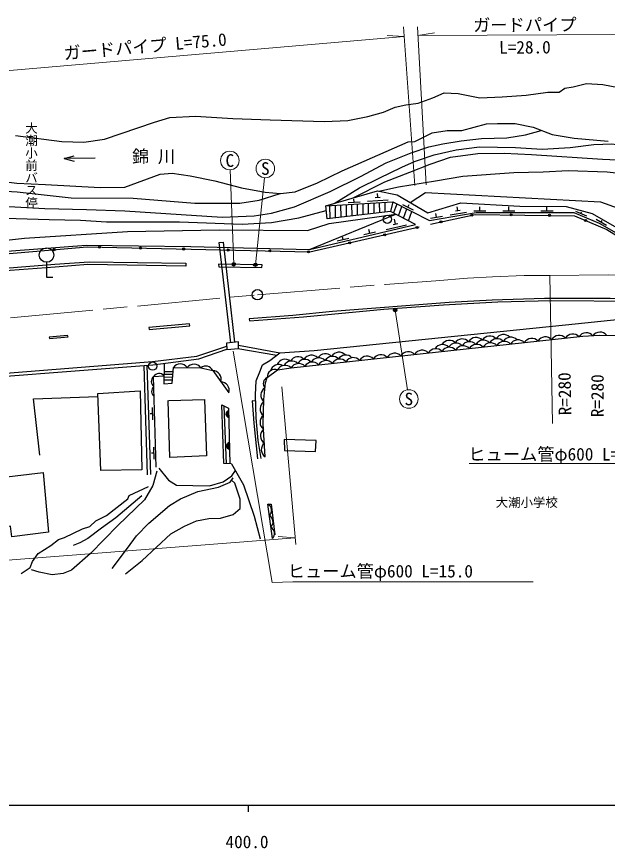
# Model space of a CAD drawing. Units: millimetres at full size, sheet at 1:1000; details may follow other scales. Extents: x 40000 to 680000, y 20000 to 380000.
# Drawn here: x 434434 to 520105, y 198715 to 319430 of the extents above; entities that cross this region are included whole.
import ezdxf
from ezdxf.enums import TextEntityAlignment as Align

# ---------------------------------------------------------------- set-up
doc = ezdxf.new("R2010")
doc.units = ezdxf.units.MM
doc.header["$LTSCALE"] = 1000
doc.linetypes.add('CHAIN', pattern=[18.5, 12, -1.5, 3.5, -1.5])
for name, color, linetype, lineweight in [('M-BGD', 7, 'Continuous', 25), ('M-BGD-HTXT', 7, 'Continuous', 13), ('M-BMK', 2, 'CHAIN', 13), ('M-BMK-SRVR', 3, 'Continuous', 25), ('M-STR-HTXT', 7, 'Continuous', 13), ('M-STR-STRC', 7, 'Continuous', 25), ('M-TTL-BAND', 7, 'Continuous', 25)]:
    doc.layers.add(name, color=color, linetype=linetype, lineweight=lineweight)
doc.layers.add('M-BMK-HTXT', color=7, linetype='Continuous')
doc.styles.add('@ＭＳ ゴシック', font='')
doc.styles.add('ＭＳ ゴシック', font='')
doc.styles.get('@ＭＳ ゴシック').set_extended_font_data('@MS Gothic')
doc.styles.get('ＭＳ ゴシック').set_extended_font_data('MS Gothic')

msp = doc.modelspace()

# ---------------------------------------------------------------- hatches: boundary and pattern name
at = {"layer": 'M-BGD'}
for points in [[(465207, 261256, -0.82183), (465185, 262246)], [(465288, 257620, 0.82183), (465310, 256629)]]:
    msp.add_hatch(color=256, dxfattribs=at).paths.add_polyline_path(points)
at = {"layer": 'M-STR-STRC'}
for points in [[(466140, 283602, -1), (465701, 283363, -1)], [(469278, 283540, -1), (468839, 283301, -1)], [(489547, 276967, -1), (489108, 276728, -1)]]:
    msp.add_hatch(color=256, dxfattribs=at).paths.add_polyline_path(points)

# ---------------------------------------------------------------- linework, layer by layer
at = {"layer": 'M-BGD'}
for p, q in [((441335, 298828), (442777, 299241)), ((445834, 298906), (441335, 298828)), ((441335, 298828), (442790, 298465)), ((486797, 293205), (486762, 293767)), ((482290, 290402), (482271, 292150)), ((482506, 292447), (484253, 292555)), ((483089, 290495), (483070, 292200)), ((483379, 292501), (483353, 292919)), ((483888, 290588), (483870, 292250)), ((484687, 290681), (484669, 292299)), ((485327, 292663), (488322, 292849)), ((485486, 290773), (485469, 292349)), ((486285, 290866), (486268, 292399)), ((486447, 293184), (487146, 293227)), ((487084, 290959), (487068, 292449)), ((487883, 291052), (487867, 292498)), ((488985, 292568), (488664, 291143)), ((489111, 290908), (489605, 292252)), ((490389, 292168), (491948, 291373)), ((491168, 291771), (491368, 292162)), ((479893, 290123), (479872, 292001)), ((480692, 290216), (480672, 292051)), ((481491, 290309), (481471, 292100)), ((489826, 290533), (490322, 291886)), ((490541, 290158), (491040, 291520)), ((491255, 289784), (491758, 291154)), ((497298, 290640), (499666, 291030)), ((498064, 291222), (498754, 291336)), ((498409, 291279), (498318, 291834)), ((500741, 291263), (502491, 291263)), ((501616, 291263), (501616, 291825)), ((504959, 291263), (506709, 291263)), ((505834, 291263), (505834, 291825)), ((510472, 291263), (512222, 291263)), ((511347, 291263), (511347, 291825)), ((515461, 291191), (517079, 290525)), ((516270, 290858), (516377, 291118)), ((476900, 285656), (489407, 290753)), ((489391, 289333), (489231, 290016)), ((494458, 290172), (496185, 290456)), ((495321, 290314), (495230, 290869)), ((518472, 290046), (519990, 289175)), ((519231, 289610), (519371, 289854)), ((485646, 287993), (485518, 288541)), ((488033, 288552), (490954, 289236)), ((489050, 289253), (489732, 289412)), ((481772, 287086), (481695, 287416)), ((484794, 287794), (486498, 288193)), ((463829, 286641), (464426, 286709)), ((465476, 272103), (463829, 286641)), ((466073, 272165), (464426, 286709)), ((480920, 286886), (482624, 287285)), ((438774, 283781), (438774, 281607)), ((438774, 281607), (439663, 281607)), ((466609, 271730), (472601, 270632)), ((466492, 271264), (472174, 270309)), ((407201, 265689), (454160, 269374)), ((407201, 265295), (454169, 268882)), ((452863, 268782), (453378, 252935)), ((453336, 268818), (453867, 252986)), ((455798, 267137), (457069, 267125)), ((455808, 267537), (457095, 267525)), ((455819, 267937), (457122, 267925)), ((455787, 266737), (457042, 266726)), ((454207, 260928), (454156, 262678)), ((464851, 254547), (464541, 262900)), ((465207, 261256), (465185, 262246)), ((454181, 261803), (453794, 261792)), ((465310, 256629), (465288, 257620)), ((454349, 256089), (453976, 256078)), ((454375, 255214), (454323, 256963)), ((471519, 243680), (470877, 248669))]:
    msp.add_line(p, q, dxfattribs=at)
for points in [[(434245, 302158), (440985, 301294), (444167, 301202), (447190, 301665), (454415, 304115), (456662, 304780), (460395, 304965), (465764, 304656), (471194, 304440), (479075, 304188), (482470, 304379), (485371, 304934), (487623, 305551), (489351, 306291), (490863, 306630), (492683, 306877), (494812, 307648), (496416, 308357), (498452, 308295), (501599, 307648), (504826, 307806), (508343, 308021), (511459, 308484), (513125, 308484), (513958, 309070), (515161, 309255), (517074, 309748), (519450, 309594), (522751, 308947)], [(430854, 295679), (434484, 295249), (438632, 295090), (446533, 294635), (450141, 294689), (455245, 296585), (456975, 296694), (459597, 296324), (463176, 295584), (467064, 294597), (470489, 293949), (472710, 293764), (474839, 293980), (478048, 295306), (481648, 297066), (491199, 301238), (492169, 301322), (494699, 302555), (496859, 302925), (498988, 302925), (502567, 303851), (504171, 303943), (506732, 303912), (509324, 303388), (512100, 302309), (515309, 301784), (520204, 301373)], [(433281, 291878), (438526, 291570), (444562, 291446), (450116, 291261), (464257, 290329), (468886, 290520), (471385, 290921), (474717, 291846), (479883, 294070), (484325, 296228), (488028, 298202), (491638, 299682), (494198, 300515), (496224, 300984), (498908, 301385), (501870, 301724), (505511, 301848), (508257, 302279), (510525, 302921)], [(480489, 292322), (484181, 294567), (486988, 295986), (490320, 297589), (492141, 298422), (494979, 299378), (498157, 300118), (501551, 300519), (506796, 300457), (510653, 300211), (514694, 300457), (518150, 300889), (520742, 300951), (528772, 299800), (533780, 298854), (539025, 298206), (549860, 296352), (552925, 295492), (555331, 295184), (559435, 294629), (562273, 294074), (565575, 293118), (567950, 292717), (569706, 292625)], [(483264, 293128), (487819, 295433), (491460, 296852), (494391, 298024), (497353, 299041), (501302, 299566), (505159, 299596), (509108, 299442), (519388, 298752), (523655, 298548), (527913, 298086), (533416, 297222), (537704, 296513), (542209, 295958), (547269, 295310), (549829, 294879), (554270, 293802)], [(486956, 294099), (489824, 294725), (495162, 295589), (499142, 296267), (506561, 296804), (510815, 296915), (514425, 297100), (520083, 296884), (524002, 296483), (529679, 295620), (538793, 293878), (543911, 292935), (547768, 292288), (552239, 292043)], [(412566, 293432), (422149, 293915), (425400, 294154), (430387, 294255), (434521, 294008), (442359, 293138), (451349, 293091), (460254, 292368), (464569, 292377), (466790, 292377), (469598, 292809), (472643, 293770)], [(479253, 291962), (486747, 294141), (489635, 293570), (494055, 290970), (498875, 292397), (507395, 291934), (514140, 291861), (517883, 290864), (524617, 287008)], [(491504, 292471), (493723, 293902), (519087, 292548), (524925, 290478)], [(416308, 285152), (420159, 283338), (423969, 284051), (427249, 284942), (444502, 286260), (459709, 286084), (476900, 285656), (492264, 289254), (488664, 291143), (479467, 290074), (479253, 291962), (488985, 292568), (494296, 289860)], [(403071, 288544), (407240, 289104), (411097, 289844), (414552, 290400), (418008, 290615), (423191, 290430), (427942, 290307), (439127, 289999), (443693, 289908), (447488, 289630), (452038, 289662), (458054, 289662), (467125, 289331), (471382, 289569), (475378, 290220), (479330, 291281)], [(494296, 289860), (501102, 290981), (515232, 290981), (518927, 289461), (523088, 287071), (535864, 286543), (560353, 284748)], [(416308, 285152), (420976, 284588), (426786, 286334), (435556, 287260), (450493, 288258), (463810, 288507), (476608, 288400), (479780, 289398), (489407, 290753)], [(494455, 289301), (500946, 290729), (515324, 290542), (520044, 288525), (523056, 286663), (532579, 286289), (560952, 284294)], [(417488, 281986), (427612, 284551), (439626, 285584), (444652, 286012), (476971, 285301), (492799, 288899)], [(469881, 255308), (469457, 257921), (469175, 261204), (469069, 264559), (469175, 266571), (469705, 267878), (470093, 268902), (471153, 269537), (472601, 270632), (477583, 270985), (514030, 274718), (521973, 275508), (529972, 274981), (541252, 274179)], [(470478, 255550), (470195, 260352), (470266, 263883), (470513, 266284), (470782, 267055), (472280, 268155), (474258, 268473), (516528, 273031), (518976, 273179), (546795, 272791)], [(454160, 269374), (460545, 270171), (464912, 271626)], [(454169, 268882), (460863, 269783), (464934, 271187)], [(455850, 269108), (455772, 266160), (457008, 266212), (457162, 268528), (461162, 268478), (462867, 268051), (465220, 264817)], [(454691, 254041), (454304, 267190), (455802, 267317)], [(437817, 255769), (436880, 263975), (446230, 264313)], [(456484, 263725), (461697, 263881), (461947, 255706), (456640, 255457), (456393, 263722)], [(469098, 263641), (468576, 263676), (468823, 260428), (469353, 255273)], [(465599, 254536), (464482, 254553), (464173, 263070), (465177, 262607), (465356, 254540)], [(455079, 253912), (456453, 252165), (457639, 251416), (460011, 251385), (462415, 251322), (464382, 251915), (465661, 252789), (466152, 253551)], [(465599, 254536), (467316, 251478), (468903, 246931), (469751, 243616)], [(454767, 253475), (454174, 251385), (452987, 249294), (449119, 245582), (445150, 241497), (442399, 239090), (441187, 238592), (439564, 238436), (437722, 238780), (436599, 239154)], [(448274, 239341), (450521, 242274), (451832, 244053), (453612, 245893), (456602, 248464), (458201, 249450), (460698, 250512), (463723, 251158), (465381, 251853), (465849, 252477)], [(435100, 238592), (436411, 239497), (436755, 240340), (437535, 241494), (439408, 242648), (440501, 243522), (441375, 243834), (443970, 245079), (445058, 245425), (445932, 246268), (447462, 247048), (450564, 249425), (450740, 249918), (453581, 251258)], [(450240, 238561), (452644, 240496), (456788, 244346), (458763, 245488), (460511, 246268), (462321, 246580), (463976, 246642), (465849, 247173), (466848, 248046), (466848, 249388), (466099, 251697), (465615, 252165)], [(452613, 249887), (448823, 246671), (446744, 245207), (444777, 243709), (443591, 243054), (442623, 242648)], [(470877, 248669), (471368, 248667), (471873, 244223)]]:
    msp.add_lwpolyline(points, dxfattribs=at)
for points in [[(440034, 283085), (429532, 282287), (417574, 279346), (417511, 279766), (429107, 282621), (439992, 283505), (444930, 283862), (458948, 283631), (458948, 283232), (444741, 283463)], [(463730, 283527), (463772, 283128), (470014, 283002), (470035, 283401)], [(468163, 275588), (468209, 275265), (476027, 275865), (487699, 276952), (496319, 277598), (504237, 278013), (512023, 278210), (524352, 278153), (532613, 277772), (541499, 277138), (545004, 276767), (545004, 277125), (536331, 277887), (529775, 278280), (524795, 278476), (520507, 278545), (510976, 278545), (503406, 278303), (497143, 277945), (480262, 276612), (474508, 276075)], [(453615, 274329), (453665, 273999), (459546, 274576), (459497, 274839)], [(439166, 272908), (439196, 272726), (441890, 272969), (441798, 273152)], [(464891, 272042), (464937, 271130), (466630, 271276), (466586, 272219)], [(446214, 264755), (452364, 265098), (452582, 253678), (446620, 253554)], [(407310, 260025), (408406, 250133), (414761, 250943), (414713, 251403), (418113, 251800), (418065, 252245), (420686, 252483), (420766, 251165), (438301, 253274), (439063, 244611), (433757, 243945), (433567, 245485), (426894, 244675), (425800, 253908), (432272, 254707), (431073, 263916), (411609, 261598), (411669, 260500)], [(473234, 258078), (473265, 256455), (477760, 256299), (477854, 257922)]]:
    msp.add_lwpolyline(points, close=True, dxfattribs=at)
for centre, radius in [((488188, 290013), 600), ((495980, 289636), 150), ((500446, 290619), 150), ((506156, 290661), 150), ((511729, 290589), 150), ((516953, 289846), 150), ((492495, 288830), 150), ((487812, 287766), 150), ((446450, 285972), 150), ((482733, 286611), 150), ((438774, 284831), 1050), ((439881, 285606), 150), ((452384, 285842), 150), ((458653, 285704), 150), ((465110, 285562), 150), ((471157, 285429), 150), ((476774, 285305), 150), ((454167, 268711), 600)]:
    msp.add_circle(centre, radius, dxfattribs=at)
for centre, radius, start, end in [((501072, 271616), 1250, 43.02501, 149.28521), ((503060, 271831), 1250, 43.02501, 149.28521), ((505049, 272045), 1250, 43.02501, 149.28521), ((506097, 271655), 1250, 43.02501, 149.28521), ((511121, 271694), 1250, 43.02501, 149.28521), ((513110, 271909), 1250, 43.02501, 149.28521), ((515098, 272123), 1250, 43.02501, 149.28521), ((517064, 272300), 1250, 41.02464, 147.28484), ((519024, 272394), 1250, 38.18341, 144.44362), ((496197, 270587), 1250, 43.04653, 149.30673), ((497208, 271198), 1250, 43.09533, 149.35553), ((498143, 270797), 1250, 43.02501, 149.28521), ((499083, 271402), 1250, 43.02501, 149.28521), ((499191, 270407), 1250, 43.02501, 149.28521), ((500131, 271012), 1250, 43.02501, 149.28521), ((501179, 270622), 1250, 43.02501, 149.28521), ((502120, 271226), 1250, 43.02501, 149.28521), ((503167, 270836), 1250, 43.02501, 149.28521), ((504108, 271441), 1250, 43.02501, 149.28521), ((505156, 271051), 1250, 43.02501, 149.28521), ((507144, 271265), 1250, 43.02501, 149.28521), ((509133, 271480), 1250, 43.02501, 149.28521), ((479198, 269257), 1250, 43.025, 149.28521), ((481187, 269471), 1250, 42.98602, 149.24622), ((489248, 269335), 1250, 43.02501, 149.28521), ((491237, 269550), 1250, 43.02501, 149.28521), ((493225, 269764), 1250, 43.02501, 149.28521), ((495214, 269979), 1250, 43.02501, 149.28521), ((497202, 270193), 1250, 43.02501, 149.28521), ((473383, 268458), 1250, 51.9143, 158.17451), ((474321, 268203), 1250, 44.51411, 150.77432), ((475237, 268817), 1250, 43.76108, 150.02128), ((476237, 268435), 1250, 43.0396, 149.29981), ((477178, 269039), 1250, 43.03242, 149.29262), ((477317, 268049), 1250, 43.02498, 149.28519), ((478258, 268653), 1250, 43.025, 149.2852), ((479306, 268263), 1250, 43.02501, 149.28521), ((480246, 268867), 1250, 43.02501, 149.28521), ((481294, 268477), 1250, 43.02501, 149.28521), ((482157, 269072), 1250, 43.09451, 149.35472), ((483283, 268692), 1250, 43.02501, 149.28521), ((485271, 268906), 1250, 43.02501, 149.28521), ((487260, 269121), 1250, 43.02501, 149.28521), ((458153, 267765), 1250, 36.15412, 142.41433), ((460153, 267740), 1250, 36.15412, 142.41433), ((461854, 267625), 1098, 22.81821, 129.07841), ((462849, 266801), 1250, 342.90918, 89.16938), ((471892, 267113), 1112, 69.58093, 183.0758), ((472442, 267693), 1250, 59.09066, 165.35087), ((473386, 267573), 1250, 45.99526, 152.25547), ((475329, 267834), 1250, 43.03051, 149.29071), ((454872, 266478), 910, 128.55219, 234.81239), ((455101, 266691), 940, 41.71133, 147.97154), ((471179, 266164), 975, 113.93147, 220.19167), ((454915, 265022), 910, 128.55219, 234.81239), ((464025, 265184), 1250, 342.90918, 89.16938), ((471094, 264473), 1250, 121.82968, 228.08988), ((470987, 262526), 1250, 125.62164, 231.88185), ((465294, 261753), 505, 102.44334, 260.10153), ((470979, 260553), 1250, 127.65168, 233.91188), ((471050, 258589), 1250, 130.23816, 236.49836), ((465396, 257126), 505, 102.44334, 260.10153), ((471168, 256592), 1250, 130.23816, 236.49836), ((470360, 247758), 1048, 314.20174, 60.46194), ((470574, 246095), 1048, 314.20174, 60.46194), ((470788, 244432), 1048, 314.20174, 60.46194)]:
    msp.add_arc(centre, radius, start, end, dxfattribs=at)
at = {"layer": 'M-BGD-HTXT'}
for p, q in [((465920, 283483), (465400, 297194)), ((469059, 283420), (470365, 296038)), ((489327, 276848), (491110, 265267))]:
    msp.add_line(p, q, dxfattribs=at)
for centre in [(465349, 298543), (470504, 297381), (491315, 263933)]:
    msp.add_circle(centre, 1350, dxfattribs=at)
at = {"layer": 'M-BMK'}
msp.add_lwpolyline([(269380, 276192), (337747, 270262), (343512, 270015), (349208, 269911), (356251, 269995), (364808, 270295), (369154, 270577), (371368, 270733), (389076, 271725), (398931, 272468), (406573, 273195), (415110, 273957), (469350, 279070), (487869, 280571), (495242, 281099), (499816, 281478), (503445, 281684), (508036, 281860), (511767, 281875), (520203, 281963), (526773, 281772), (533618, 281285), (569133, 278459)], dxfattribs=at)
at = {"layer": 'M-BMK-SRVR'}
msp.add_circle((469350, 279070), 750, dxfattribs=at)
at = {"layer": 'M-STR-HTXT'}
for p, q in [((490517, 317940), (492200, 294935)), ((493809, 295017), (492562, 317931)), ((415359, 310038), (490617, 316568)), ((490617, 316568), (488166, 316699)), ((492628, 316707), (495058, 317059)), ((492628, 316707), (523654, 316836)), ((512143, 260380), (511767, 281875)), ((465854, 270854), (471471, 237290)), ((474902, 242831), (472909, 265683)), ((534928, 254581), (500055, 254581)), ((474817, 243807), (472367, 243959)), ((471471, 237290), (474480, 237389)), ((474480, 237389), (509354, 237389))]:
    msp.add_line(p, q, dxfattribs=at)
msp.add_lwpolyline([(474817, 243807), (383298, 236675), (378076, 236429), (371187, 236278), (364820, 236429), (359639, 236548), (355743, 236594), (351596, 236698), (344192, 236878), (332885, 237096), (245542, 242614)], dxfattribs=at)
at = {"layer": 'M-STR-STRC'}
for centre in [(465920, 283483), (469059, 283420), (489327, 276848)]:
    msp.add_circle(centre, 250, dxfattribs=at)
at = {"layer": 'M-TTL-BAND'}
for p, q in [((40000, 205000), (579000, 205000)), ((468000, 205000), (468000, 204000))]:
    msp.add_line(p, q, dxfattribs=at)

# ---------------------------------------------------------------- texts
at = {"layer": 'M-BGD-HTXT', "style": 'ＭＳ ゴシック'}
for s, p in [('C', (465349, 298543)), ('S', (470504, 297381)), ('S', (491315, 263933))]:
    msp.add_text(s, height=1833, dxfattribs=at).set_placement(p, align=Align.MIDDLE_CENTER)
at = {"layer": 'M-BMK-HTXT', "style": '@ＭＳ ゴシック'}
msp.add_text('大潮小前バス停', height=1320, rotation=270, dxfattribs=at).set_placement((436568, 304158), align=Align.MIDDLE_LEFT)
at = {"layer": 'M-BMK-HTXT', "style": 'ＭＳ ゴシック'}
msp.add_text('錦 川', height=1833, dxfattribs=at).set_placement((451164, 299138), align=Align.MIDDLE_LEFT)
msp.add_text('大潮小学校', height=1320, dxfattribs=at).set_placement((503916, 247877), align=Align.BOTTOM_LEFT)
at = {"layer": 'M-STR-HTXT', "style": 'ＭＳ ゴシック'}
for s, rotation, p in [('ガードパイプ', 0.239, (508142, 316772)), ('ガードパイプ L=75.0', 4.959, (453191, 313668)), ('L=28.0', 0.239, (508156, 313523)), ('R=280', 91.003, (515380, 264714)), ('R=280', 90.008, (520125, 264407))]:
    msp.add_text(s, height=1833, rotation=rotation, dxfattribs=at).set_placement(p, align=Align.BOTTOM_CENTER)
msp.add_text('ヒューム管φ600 L=18.0', height=1833, dxfattribs=at).set_placement((526805, 255925), align=Align.MIDDLE_RIGHT)
msp.add_text('ヒューム管φ600 L=15.0', height=1833, dxfattribs=at).set_placement((473745, 237482), align=Align.BOTTOM_LEFT)
at = {"layer": 'M-TTL-BAND', "style": 'ＭＳ ゴシック'}
msp.add_text('400.0', height=1833, dxfattribs=at).set_placement((467844, 198195), align=Align.BOTTOM_CENTER)

doc.saveas('drawing.dxf')
